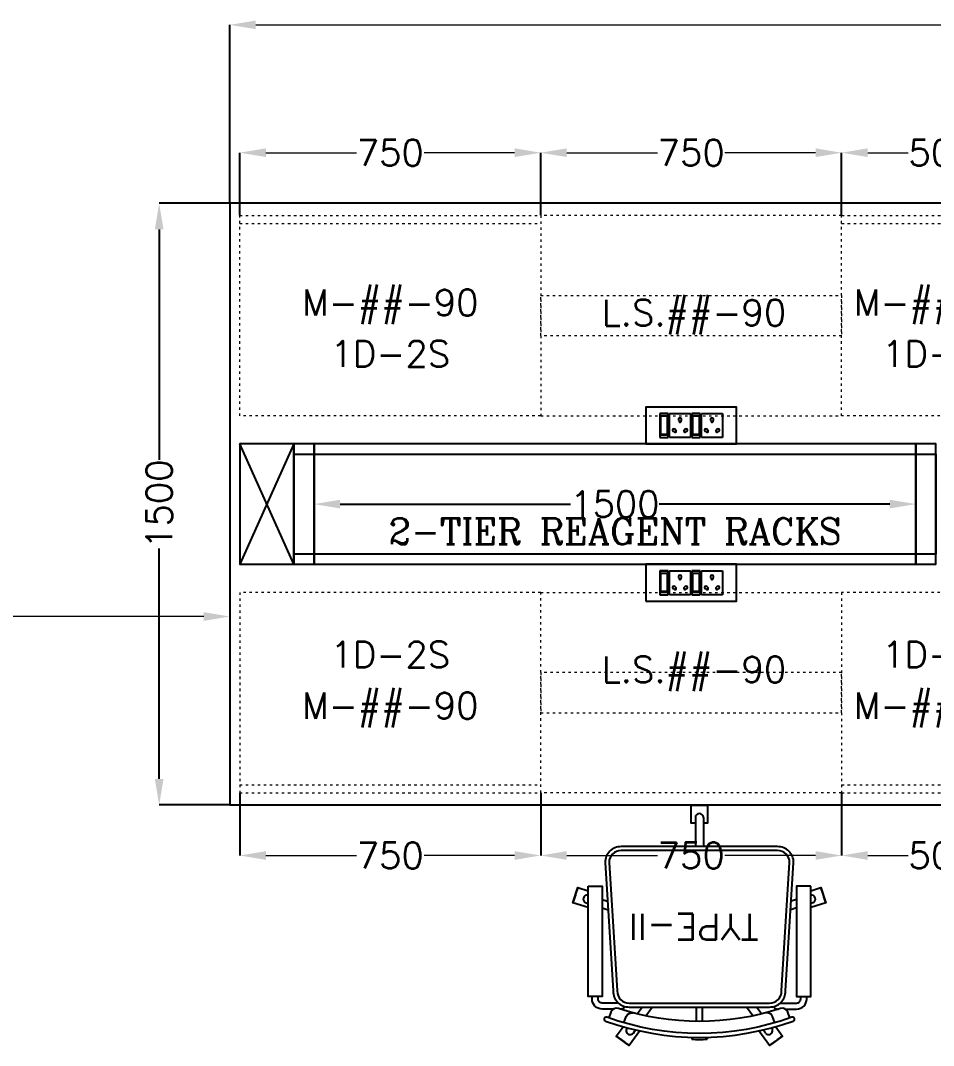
# Model space of a CAD drawing. Extents: x -52083 to 49512, y -145230 to 20224.
# Drawn here: x -34519 to -32244, y -131688 to -129132 of the extents above; entities that cross this region are included whole.
import ezdxf
from ezdxf.enums import TextEntityAlignment as Align

# ---------------------------------------------------------------- set-up
doc = ezdxf.new("R2010")
doc.units = 0
doc.header["$LTSCALE"] = 0.5
doc.header["$MEASUREMENT"] = 0
doc.header["$PDMODE"] = 32
doc.linetypes.add('ACAD_ISO03W100', pattern=[30, 12, -18])
for name, color, linetype, lineweight in [('DIM', 3, 'Continuous', 5), ('Furniture', 30, 'Continuous', 13), ('Sa-Block Text', 7, 'Continuous', 18)]:
    doc.layers.add(name, color=color, linetype=linetype, lineweight=lineweight)
for name, color, linetype in [('GC-2', 22, 'Continuous'), ('GF-1', 21, 'Continuous'), ('PDF_Text', 5, 'Continuous'), ('SA-6MRP', 1, 'Continuous'), ('SA-FUR', 3, 'Continuous')]:
    doc.layers.add(name, color=color, linetype=linetype)
doc.styles.add('PDF Arial', font='arial.ttf')
doc.styles.get("Standard").update_dxf_attribs({"font": 'romans.shx'})
doc.dimstyles.new('Sa-dim', dxfattribs={"dimtxt": 65, "dimasz": 65, "dimexe": 0, "dimexo": 0, "dimtad": 0, "dimdec": 0, "dimdsep": 46, "dimtxsty": 'Standard', "dimcen": 0, "dimclrd": 256, "dimclre": 7, "dimclrt": 1, "dimadec": 0, "dimazin": 0, "dimtfac": 1, "dimtdec": 0, "dimtmove": 0, "dimatfit": 3, "dimfxl": 1, "dimlwd": -1, "dimarcsym": 0})

# ---------------------------------------------------------------- blocks, each defined once
blk = doc.blocks.new('*U92')
at = {"layer": 'SA-FUR', "color": 230, "linetype": 'ACAD_ISO03W100', "lineweight": 13}
for points in [[(750, 500), (0, 500), (0, 0), (750, 0)], [(750, 200), (0, 200), (0, 300), (750, 300)]]:
    blk.add_lwpolyline(points, close=True, dxfattribs=at)
at = {"layer": 'SA-FUR', "color": 7}
blk.add_attdef('TAG-2', text='', height=65, dxfattribs=at).set_placement((382.1, 224.8), align=Align.CENTER)
blk = doc.blocks.new('*U94')
at = {"layer": 'SA-FUR', "color": 230, "linetype": 'ACAD_ISO03W100', "lineweight": 13}
blk.add_line((750, 20), (0, 20), dxfattribs=at)
blk.add_lwpolyline([(0, 500), (750, 500), (750, 0), (0, 0)], close=True, dxfattribs=at)
at = {"layer": 'SA-FUR', "color": 7}
for tag, p in [('TAG-2', (375, 377.6)), ('TAG', (375, 250))]:
    blk.add_attdef(tag, text='', height=65, rotation=180, dxfattribs=at).set_placement(p, align=Align.CENTER)
blk = doc.blocks.new('*D970')
at = {"color": 7, "lineweight": -2}
for p, q in [((-33997.5, -129588.2), (-34173.4, -129588.2)), ((-33997.5, -131088.2), (-34173.4, -131088.2))]:
    blk.add_line(p, q, dxfattribs=at)
for p, q in [((-34173.4, -129653.2), (-34173.4, -130227.7)), ((-34173.4, -131023.2), (-34173.4, -130448.7))]:
    blk.add_line(p, q)
for points in [[(-34184.3, -129653.2), (-34162.6, -129653.2), (-34173.4, -129588.2)], [(-34184.3, -131023.2), (-34162.6, -131023.2), (-34173.4, -131088.2)]]:
    blk.add_solid(points)
at = {"layer": 'Defpoints', "color": 0}
for p in [(-33997.5, -129588.2), (-34173.4, -131088.2), (-33997.5, -131088.2)]:
    blk.add_point(p, dxfattribs=at)
at = {"color": 1, "insert": (-34173.4, -130338.2), "char_height": 65, "attachment_point": 5, "rotation": 90}
blk.add_mtext('1500', dxfattribs=at)
blk = doc.blocks.new('A$Ca55ee631')
at = {"layer": 'SA-FUR', "color": 1}
for p, q in [((0, 0), (135, 300)), ((0, 300), (135, 0))]:
    blk.add_line(p, q, dxfattribs=at)
blk.add_lwpolyline([(0, 0), (135, 0), (135, 300), (0, 300)], close=True, dxfattribs=at)
blk = doc.blocks.new('*U111')
at = {"color": 3}
blk.add_lwpolyline([(-750, -150), (750, -150), (750, 150), (-750, 150)], close=True, dxfattribs=at)
at = {"color": 1}
blk.add_lwpolyline([(-750, 125), (750, 125), (750, -125), (-750, -125)], close=True, dxfattribs=at)
blk = doc.blocks.new('*U112')
at = {"color": 3}
blk.add_lwpolyline([(-750, -150), (-700, -150), (-700, 150), (-750, 150)], close=True, dxfattribs=at)
at = {"color": 1}
blk.add_lwpolyline([(-750, 125), (-700, 125), (-700, -125), (-750, -125)], close=True, dxfattribs=at)
blk = doc.blocks.new('*D971')
for p, q in [((-33722.5, -130338.2), (-33148, -130338.2)), ((-32352.5, -130338.2), (-32927, -130338.2))]:
    blk.add_line(p, q)
for points in [[(-33722.5, -130327.4), (-33722.5, -130349), (-33787.5, -130338.2)], [(-32352.5, -130327.4), (-32352.5, -130349), (-32287.5, -130338.2)]]:
    blk.add_solid(points)
at = {"layer": 'Defpoints', "color": 0}
for p in [(-33787.5, -130338.2), (-32287.5, -130338.2), (-32287.5, -130338.2)]:
    blk.add_point(p, dxfattribs=at)
at = {"color": 1, "insert": (-33037.5, -130338.2), "char_height": 65, "attachment_point": 5}
blk.add_mtext('1500', dxfattribs=at)
blk = doc.blocks.new('*U114')
at = {"layer": 'SA-FUR', "color": 230, "linetype": 'ACAD_ISO03W100', "lineweight": 13}
blk.add_line((500, 20), (0, 20), dxfattribs=at)
blk.add_lwpolyline([(0, 500), (500, 500), (500, 0), (0, 0)], close=True, dxfattribs=at)
at = {"layer": 'SA-FUR', "color": 7}
for tag, p in [('TAG-2', (250, 377.6)), ('TAG', (250, 250))]:
    blk.add_attdef(tag, text='', height=65, rotation=180, dxfattribs=at).set_placement(p, align=Align.CENTER)
blk = doc.blocks.new('*D974')
at = {"layer": 'Defpoints', "color": 0}
for p in [(-29197.5, -129143.3), (-33997.5, -129588.2), (-29197.5, -129588.2)]:
    blk.add_point(p, dxfattribs=at)
at = {"layer": 'DIM', "color": 7, "lineweight": -2}
for p, q in [((-33997.5, -129588.2), (-33997.5, -129143.3)), ((-29197.5, -129588.2), (-29197.5, -129143.3))]:
    blk.add_line(p, q, dxfattribs=at)
at = {"layer": 'DIM'}
for p, q in [((-33932.5, -129143.3), (-31712.7, -129143.3)), ((-29262.5, -129143.3), (-31482.4, -129143.3))]:
    blk.add_line(p, q, dxfattribs=at)
for points in [[(-33932.5, -129132.5), (-33932.5, -129154.1), (-33997.5, -129143.3)], [(-29262.5, -129132.5), (-29262.5, -129154.1), (-29197.5, -129143.3)]]:
    blk.add_solid(points, dxfattribs=at)
at = {"layer": 'DIM', "color": 1, "insert": (-31597.5, -129143.3), "char_height": 65, "attachment_point": 5}
blk.add_mtext('4800', dxfattribs=at)
blk = doc.blocks.new('*D975')
at = {"layer": 'Defpoints', "color": 0}
for p in [(-33972.5, -131058.2), (-33222.5, -131058.2), (-33222.5, -131214.3)]:
    blk.add_point(p, dxfattribs=at)
at = {"layer": 'DIM', "color": 7, "lineweight": -2}
for p, q in [((-33972.5, -131058.2), (-33972.5, -131214.3)), ((-33222.5, -131058.2), (-33222.5, -131214.3))]:
    blk.add_line(p, q, dxfattribs=at)
at = {"layer": 'DIM'}
for p, q in [((-33907.5, -131214.3), (-33681.7, -131214.3)), ((-33287.5, -131214.3), (-33513.3, -131214.3))]:
    blk.add_line(p, q, dxfattribs=at)
for points in [[(-33907.5, -131203.5), (-33907.5, -131225.2), (-33972.5, -131214.3)], [(-33287.5, -131203.5), (-33287.5, -131225.2), (-33222.5, -131214.3)]]:
    blk.add_solid(points, dxfattribs=at)
at = {"layer": 'DIM', "color": 1, "insert": (-33597.5, -131214.3), "char_height": 65, "attachment_point": 5}
blk.add_mtext('750', dxfattribs=at)
blk = doc.blocks.new('*D976')
at = {"layer": 'Defpoints', "color": 0}
for p in [(-33222.5, -131058.2), (-32472.5, -131058.2), (-32472.5, -131214.3)]:
    blk.add_point(p, dxfattribs=at)
at = {"layer": 'DIM', "color": 7, "lineweight": -2}
for p, q in [((-33222.5, -131058.2), (-33222.5, -131214.3)), ((-32472.5, -131058.2), (-32472.5, -131214.3))]:
    blk.add_line(p, q, dxfattribs=at)
at = {"layer": 'DIM'}
for p, q in [((-33157.5, -131214.3), (-32931.7, -131214.3)), ((-32537.5, -131214.3), (-32763.3, -131214.3))]:
    blk.add_line(p, q, dxfattribs=at)
for points in [[(-33157.5, -131203.5), (-33157.5, -131225.2), (-33222.5, -131214.3)], [(-32537.5, -131203.5), (-32537.5, -131225.2), (-32472.5, -131214.3)]]:
    blk.add_solid(points, dxfattribs=at)
at = {"layer": 'DIM', "color": 1, "insert": (-32847.5, -131214.3), "char_height": 65, "attachment_point": 5}
blk.add_mtext('750', dxfattribs=at)
blk = doc.blocks.new('*D977')
at = {"layer": 'Defpoints', "color": 0}
for p in [(-32472.5, -131058.2), (-31972.5, -131058.2), (-31972.5, -131214.3)]:
    blk.add_point(p, dxfattribs=at)
at = {"layer": 'DIM', "color": 7, "lineweight": -2}
for p, q in [((-32472.5, -131058.2), (-32472.5, -131214.3)), ((-31972.5, -131058.2), (-31972.5, -131214.3))]:
    blk.add_line(p, q, dxfattribs=at)
at = {"layer": 'DIM'}
for p, q in [((-32407.5, -131214.3), (-32306.7, -131214.3)), ((-32037.5, -131214.3), (-32138.3, -131214.3))]:
    blk.add_line(p, q, dxfattribs=at)
for points in [[(-32407.5, -131203.5), (-32407.5, -131225.2), (-32472.5, -131214.3)], [(-32037.5, -131203.5), (-32037.5, -131225.2), (-31972.5, -131214.3)]]:
    blk.add_solid(points, dxfattribs=at)
at = {"layer": 'DIM', "color": 1, "insert": (-32222.5, -131214.3), "char_height": 65, "attachment_point": 5}
blk.add_mtext('500', dxfattribs=at)
blk = doc.blocks.new('*D982')
at = {"layer": 'Defpoints', "color": 0}
for p in [(-33222.5, -129462.1), (-33972.5, -129618.2), (-33222.5, -129618.2)]:
    blk.add_point(p, dxfattribs=at)
at = {"layer": 'DIM', "color": 7, "lineweight": -2}
for p, q in [((-33972.5, -129618.2), (-33972.5, -129462.1)), ((-33222.5, -129618.2), (-33222.5, -129462.1))]:
    blk.add_line(p, q, dxfattribs=at)
at = {"layer": 'DIM'}
for p, q in [((-33907.5, -129462.1), (-33681.7, -129462.1)), ((-33287.5, -129462.1), (-33513.3, -129462.1))]:
    blk.add_line(p, q, dxfattribs=at)
for points in [[(-33907.5, -129451.2), (-33907.5, -129472.9), (-33972.5, -129462.1)], [(-33287.5, -129451.2), (-33287.5, -129472.9), (-33222.5, -129462.1)]]:
    blk.add_solid(points, dxfattribs=at)
at = {"layer": 'DIM', "color": 1, "insert": (-33597.5, -129462.1), "char_height": 65, "attachment_point": 5}
blk.add_mtext('750', dxfattribs=at)
blk = doc.blocks.new('*D983')
at = {"layer": 'Defpoints', "color": 0}
for p in [(-32472.5, -129462.1), (-33222.5, -129618.2), (-32472.5, -129618.2)]:
    blk.add_point(p, dxfattribs=at)
at = {"layer": 'DIM', "color": 7, "lineweight": -2}
for p, q in [((-33222.5, -129618.2), (-33222.5, -129462.1)), ((-32472.5, -129618.2), (-32472.5, -129462.1))]:
    blk.add_line(p, q, dxfattribs=at)
at = {"layer": 'DIM'}
for p, q in [((-33157.5, -129462.1), (-32931.7, -129462.1)), ((-32537.5, -129462.1), (-32763.3, -129462.1))]:
    blk.add_line(p, q, dxfattribs=at)
for points in [[(-33157.5, -129451.2), (-33157.5, -129472.9), (-33222.5, -129462.1)], [(-32537.5, -129451.2), (-32537.5, -129472.9), (-32472.5, -129462.1)]]:
    blk.add_solid(points, dxfattribs=at)
at = {"layer": 'DIM', "color": 1, "insert": (-32847.5, -129462.1), "char_height": 65, "attachment_point": 5}
blk.add_mtext('750', dxfattribs=at)
blk = doc.blocks.new('*D984')
at = {"layer": 'Defpoints', "color": 0}
for p in [(-31972.5, -129462.1), (-32472.5, -129618.2), (-31972.5, -129618.2)]:
    blk.add_point(p, dxfattribs=at)
at = {"layer": 'DIM', "color": 7, "lineweight": -2}
for p, q in [((-32472.5, -129618.2), (-32472.5, -129462.1)), ((-31972.5, -129618.2), (-31972.5, -129462.1))]:
    blk.add_line(p, q, dxfattribs=at)
at = {"layer": 'DIM'}
for p, q in [((-32407.5, -129462.1), (-32306.7, -129462.1)), ((-32037.5, -129462.1), (-32138.3, -129462.1))]:
    blk.add_line(p, q, dxfattribs=at)
for points in [[(-32407.5, -129451.2), (-32407.5, -129472.9), (-32472.5, -129462.1)], [(-32037.5, -129451.2), (-32037.5, -129472.9), (-31972.5, -129462.1)]]:
    blk.add_solid(points, dxfattribs=at)
at = {"layer": 'DIM', "color": 1, "insert": (-32222.5, -129462.1), "char_height": 65, "attachment_point": 5}
blk.add_mtext('500', dxfattribs=at)
blk = doc.blocks.new('PCH-7022')
at = {"layer": 'GC-2', "color": 30, "ltscale": 10}
for p, q in [((-18.7, 254.1), (-19.1, 259.1)), ((18.7, 254.1), (19.1, 259.1)), ((-180.7, 231.7), (-179.9, 230.6)), ((-164.5, 243.5), (-159, 235.9)), ((164.5, 243.5), (159, 235.9)), ((180.7, 231.7), (179.9, 230.6)), ((-7.5, 214.3), (-7.5, 178.7)), ((7.5, 214.3), (7.5, 178.7)), ((-154.6, 195.8), (-142.2, 178.7)), ((-133.4, 200.6), (-117.5, 178.7)), ((133.4, 200.6), (117.5, 178.7)), ((154.6, 195.8), (142.2, 178.7)), ((-242.5, -68.3), (-227.6, -63.4)), ((242.5, -68.3), (227.6, -63.4)), ((-282.4, -81.2), (-277.5, -79.7)), ((-242.5, -89.3), (-229, -84.9)), ((242.5, -89.3), (229, -84.9)), ((282.4, -81.2), (277.5, -79.7)), ((-10, -293.7), (-10, -221.3)), ((10, -293.7), (10, -221.3))]:
    blk.add_line(p, q, dxfattribs=at)
for points in [[(-190.2, 227.7), (-207.2, 251.2), (-174.8, 274.7), (-148.4, 238.3)], [(148.4, 238.3), (174.8, 274.7), (207.2, 251.2), (190.2, 227.7)], [(-277.5, -111.2), (-302.9, -119.5), (-315.3, -81.4), (-277.5, -69.1)], [(277.5, -69.1), (315.3, -81.4), (302.9, -119.5), (277.5, -111.2)], [(10, -280), (20, -280), (20, -325), (-20, -325), (-20, -280), (-10, -280)]]:
    blk.add_lwpolyline(points, dxfattribs=at)
for points in [[(19.1, 259.1, 0.013665), (-19.1, 259.1)], [(-225.9, 205.9), (-220.6, 191.5, 0.403288), (-201.9, 182.4), (-201.9, 182.4, -0.158526), (201.9, 182.4), (201.9, 182.4, 0.403288), (220.6, 191.5), (225.9, 205.9)], [(-193.1, 216.5, 0.029136), (-192.6, 216.6)], [(-188.5, 217.8), (-182.3, 202.3, 0.378791), (-164.6, 193.3)], [(188.5, 217.8), (182.3, 202.3), (182.3, 202.3, -0.378791), (164.6, 193.3)], [(192.6, 216.6, 0.029136), (193.1, 216.5, 0.029136)], [(-214.2, 183.7), (-242.5, 183.7, 0.414214), (-267.5, 158.7), (-267.5, 152.3)], [(-185.7, 177.3, 0.311343), (-195, 183.7), (-197.6, 183.7)], [(185.7, 177.3, -0.311343), (195, 183.7), (197.6, 183.7)], [(214.2, 183.7), (242.5, 183.7, -0.414214), (267.5, 158.7), (267.5, 152.3)], [(-201.5, 168.7), (-242.5, 168.7, 0.414214), (-252.5, 158.7), (-252.5, 152.3)], [(201.5, 168.7), (242.5, 168.7, -0.414214), (252.5, 158.7), (252.5, 152.3)]]:
    blk.add_lwpolyline(points, format="xyb", dxfattribs=at)
for points in [[(-234.1, 213.6), (-234.1, 213.6, 0.416344), (-237.1, 207.2, 0.412086), (-230.7, 204.2), (-230.7, 204.2, -0.174031), (230.7, 204.2), (230.7, 204.2, 0.412086), (237.1, 207.2), (237.1, 207.2, 0.416344), (234.1, 213.6), (234.1, 213.6, 0.174031)], [(-195, -221.3), (195, -221.3, 0.414214), (235, -181.3), (215, 138.7, 0.414214), (175, 178.7), (-175, 178.7, 0.414214), (-215, 138.7), (-235, -181.3, 0.414214)], [(-195, -211.3), (195, -211.3, 0.414214), (225, -181.3), (205, 138.7, 0.414214), (175, 168.7), (-175, 168.7, 0.414214), (-205, 138.7), (-225, -181.3, 0.414214)]]:
    blk.add_lwpolyline(points, format="xyb", close=True, dxfattribs=at)
for points in [[(-237.1, 207.2), (-237.1, 207.2)], [(-277.5, -122.7), (-242.5, -122.7), (-242.5, 152.3), (-277.5, 152.3)], [(277.5, -122.7), (242.5, -122.7), (242.5, 152.3), (277.5, 152.3)]]:
    blk.add_lwpolyline(points, close=True, dxfattribs=at)
for centre, radius, start, end in [((0, 0), 325, 122.4719, 129.5281), ((0, 0), 325, 50.4719, 57.5281), ((-172.6, 237.6), 10, 36, 216), ((172.6, 237.6), 10, 324, 144), ((0, 0), 325, 194.4719, 201.5281), ((-279.3, -90.7), 10, 108, 280.2877), ((279.3, -90.7), 10, 259.7123, 72), ((0, 0), 325, 338.4719, 345.5281), ((0, -293.7), 10, 180, 0), ((0, 0), 325, 266.4719, 273.5281)]:
    blk.add_arc(centre, radius, start, end, dxfattribs=at)
at = {"layer": 'PDF_Text', "insert": (13.6, -21), "char_height": 65, "width": 310.353, "attachment_point": 5}
blk.add_mtext('{\\C1;TYPE-II}', dxfattribs=at)
blk = doc.blocks.new('*U133')
at = {"ltscale": 300}
for p, q in [((-78.1, 29.8), (-78.1, -29.8)), ((-78.1, 29.8), (-78.1, -29.8)), ((-57.3, 29.8), (-78.1, 29.8)), ((-78.1, 29.8), (-57.3, 29.8)), ((-57.3, -29.8), (-57.3, 29.8)), ((-53.9, 29.8), (-1.7, 29.8)), ((-53.9, -29.8), (-53.9, 29.8)), ((-1.7, 29.8), (-1.7, -29.8)), ((1.7, 29.8), (1.7, -29.8)), ((1.7, 29.8), (1.7, -29.8)), ((22.5, 29.8), (1.7, 29.8)), ((1.7, 29.8), (22.5, 29.8)), ((22.5, -29.8), (22.5, 29.8)), ((25.9, -29.8), (25.9, 29.8)), ((25.9, 29.8), (78.1, 29.8)), ((78.1, 29.8), (78.1, -29.8)), ((-76.3, 23.3), (-76.3, -23.3)), ((-59.1, 23.3), (-76.3, 23.3)), ((-59.1, -23.3), (-59.1, 23.3)), ((3.5, 23.3), (3.5, -23.3)), ((20.7, 23.3), (3.5, 23.3)), ((20.7, -23.3), (20.7, 23.3)), ((-76.3, -21.2), (-59.1, -21.2)), ((-76.3, -23.3), (-59.1, -23.3)), ((3.5, -21.2), (20.7, -21.2)), ((3.5, -23.3), (20.7, -23.3)), ((-78.1, -29.8), (-57.3, -29.8)), ((-1.7, -29.8), (-53.9, -29.8)), ((1.7, -29.8), (22.5, -29.8)), ((78.1, -29.8), (25.9, -29.8))]:
    blk.add_line(p, q, dxfattribs=at)
blk.add_lwpolyline([(-113, -46), (113, -46), (113, 46), (-113, 46)], close=True, dxfattribs=at)
for centre, radius, start, end in [((-27.8, 14.7), 4.06, 307.1584, 232.8416), ((-27.8, 10.6), 2.59, 161.4031, 18.5969), ((52, 14.7), 4.06, 307.1584, 232.8416), ((52, 10.6), 2.59, 161.4031, 18.5969), ((-42.7, -11.6), 3.5, 5.2689, 272.51), ((-39.9, -14), 2.82, 202.6838, 75.0951), ((-15.7, -14), 2.82, 104.9049, 337.3162), ((-12.9, -11.6), 3.5, 267.49, 174.7311), ((37.1, -11.6), 3.5, 5.2689, 272.51), ((39.9, -14), 2.82, 202.6838, 75.0951), ((64.1, -14), 2.82, 104.9049, 337.3162), ((66.9, -11.6), 3.5, 267.49, 174.7311)]:
    blk.add_arc(centre, radius, start, end, dxfattribs=at)
at = {"layer": 'Sa-Block Text', "flags": 1}
for tag, p in [('PROJECTNAME', (102.4, 776)), ('FLOOR', (102.4, 686.5)), ('LABNAME', (102.4, 577)), ('ITEMNO:', (102.4, 479.7))]:
    blk.add_attdef(tag, text='', height=65, dxfattribs=at).set_placement(p, align=Align.MIDDLE_CENTER)
at = {"layer": 'Sa-Block Text'}
blk.add_attdef('CATALOGUE', text='', height=65, dxfattribs=at).set_placement((102.4, 360.5), align=Align.MIDDLE_CENTER)
blk = doc.blocks.new('*D1008')
at = {"layer": 'Defpoints', "color": 0}
for p in [(-35575.5, -130500.7), (-33997.5, -130500.7), (-33997.5, -130618.5)]:
    blk.add_point(p, dxfattribs=at)
at = {"layer": 'Furniture', "color": 7, "lineweight": -2}
for p, q in [((-35575.5, -130500.7), (-35575.5, -130618.5)), ((-33997.5, -130500.7), (-33997.5, -130618.5))]:
    blk.add_line(p, q, dxfattribs=at)
at = {"layer": 'Furniture'}
for p, q in [((-35510.5, -130618.5), (-34897, -130618.5)), ((-34062.5, -130618.5), (-34676, -130618.5))]:
    blk.add_line(p, q, dxfattribs=at)
for points in [[(-35510.5, -130607.6), (-35510.5, -130629.3), (-35575.5, -130618.5)], [(-34062.5, -130607.6), (-34062.5, -130629.3), (-33997.5, -130618.5)]]:
    blk.add_solid(points, dxfattribs=at)
at = {"layer": 'Furniture', "color": 1, "insert": (-34786.5, -130618.5), "char_height": 65, "attachment_point": 5}
blk.add_mtext('1578', dxfattribs=at)
blk = doc.blocks.new('BARE')
at = {"color": 3}
blk.add_lwpolyline([(-16445.5, -34032.1), (-11645.5, -34032.1), (-11645.5, -32532.1), (-16445.5, -32532.1)], close=True, dxfattribs=at)
at = {"layer": 'GF-1', "color": 7, "rotation": 180}
blk.add_blockref('PCH-7022', (-15275.1, -34357.2), dxfattribs=at)
at = {"layer": 'SA-6MRP', "color": 7}
for p in [(-15295.5, -33086.1), (-15295.5, -33478.1)]:
    blk.add_blockref('*U133', p, dxfattribs=at)
at = {"layer": 'SA-FUR', "rotation": 180}
for name, p, values in [('*U94', (-15670.5, -32562.1), {'TAG': 'M-##-90', 'TAG-2': '1D-2S'}), ('*U114', (-14420.5, -32562.1), {'TAG': 'M-##-90', 'TAG-2': '1D-1S'})]:
    blk.add_blockref(name, p, dxfattribs=at).add_auto_attribs(values)
at = {"layer": 'SA-FUR'}
blk.add_blockref('*U92', (-15670.5, -33062.1), dxfattribs=at).add_auto_attribs({'TAG-2': 'L.S.##-90'})
at = {"layer": 'SA-FUR', "color": 1, "rotation": 180}
blk.add_blockref('A$Ca55ee631', (-16285.5, -33132.1), dxfattribs=at)
at = {"layer": 'SA-FUR', "color": 30}
for name, p in [('*U112', (-15535.5, -33282.1)), ('*U111', (-15485.5, -33282.1)), ('*U112', (-13985.5, -33282.1))]:
    blk.add_blockref(name, p, dxfattribs=at)
at = {"layer": 'SA-FUR'}
ref = blk.add_blockref('*U94', (-15670.5, -34002.1), dxfattribs=dict(at, xscale=-1))
ref.add_attrib('TAG', 'M-##-90', dxfattribs={"color": 7, "height": 65}).set_placement((-16045.5, -33817.1), align=Align.CENTER)
ref.add_attrib('TAG-2', '1D-2S', dxfattribs={"color": 7, "height": 65}).set_placement((-16045.5, -33689.4), align=Align.CENTER)
ref = blk.add_blockref('*U92', (-15670.5, -33502.1), dxfattribs=dict(at, xscale=-1, rotation=180))
ref.add_attrib('TAG-2', 'L.S.##-90', dxfattribs={"color": 7, "height": 65}).set_placement((-15288.4, -33726.9), align=Align.CENTER)
ref = blk.add_blockref('*U114', (-14420.5, -34002.1), dxfattribs=dict(at, xscale=-1))
ref.add_attrib('TAG', 'M-##-90', dxfattribs={"color": 7, "height": 65}).set_placement((-14670.5, -33817.1), align=Align.CENTER)
ref.add_attrib('TAG-2', '1D-1S', dxfattribs={"color": 7, "height": 65}).set_placement((-14670.5, -33689.4), align=Align.CENTER)
at = {"layer": 'PDF_Text', "insert": (-15485.5, -33382.1), "char_height": 65, "width": 1275.888, "attachment_point": 8, "style": 'PDF Arial'}
blk.add_mtext('{\\Fromanc|c0;\\C7;2-TIER REAGENT RACKS}', dxfattribs=at)
at = {"layer": 'SA-FUR', "color": 7}
for p in [(-11828.1, -20212.7), (-10178.1, -20212.7), (-8528.1, -20212.7), (-12428.4, -24228.4), (-10778.4, -24228.4), (-9128.4, -24228.4)]:
    blk.add_attdef('LS##90', text='', height=65, dxfattribs=at).set_placement(p, align=Align.CENTER)
dim = blk.add_linear_dim(base=(-16621.5, -34032.1), p1=(-16445.5, -32532.1), p2=(-16445.5, -34032.1), angle=90, dimstyle='Sa-dim')
dim.commit()
dim.dimension.update_dxf_attribs({"geometry": '*D970', "text_midpoint": (-16621.5, -33282.1), "insert": (17552, 97056.2)})
dim = blk.add_linear_dim(base=(-14735.5, -33282.1), p1=(-16235.5, -33282.1), p2=(-14735.5, -33282.1), dimstyle='Sa-dim')
dim.commit()
dim.dimension.update_dxf_attribs({"geometry": '*D971', "text_midpoint": (-15485.5, -33282.1), "insert": (17552, 97056.2)})
at = {"layer": 'DIM', "color": 5}
dim = blk.add_linear_dim(base=(-11645.5, -32087.1), p1=(-16445.5, -32532.1), p2=(-11645.5, -32532.1), dimstyle='Sa-dim', dxfattribs=at)
dim.commit()
dim.dimension.update_dxf_attribs({"geometry": '*D974', "text_midpoint": (-14045.5, -32087.1), "insert": (17552, 97056.2)})
at = {"layer": 'DIM', "color": 7}
for base, p1, p2, picture, middle in [((-15670.5, -32405.9), (-16420.5, -32562.1), (-15670.5, -32562.1), '*D982', (-16045.5, -32405.9)), ((-15670.5, -34158.2), (-16420.5, -34002.1), (-15670.5, -34002.1), '*D975', (-16045.5, -34158.2))]:
    dim = blk.add_linear_dim(base=base, p1=p1, p2=p2, dimstyle='Sa-dim', dxfattribs=at)
    dim.commit()
    dim.dimension.update_dxf_attribs({"geometry": picture, "text_midpoint": middle, "insert": (17552, 97056.2)})
for base, p1, p2, picture, middle in [((-14920.5, -32405.9), (-15670.5, -32562.1), (-14920.5, -32562.1), '*D983', (-15295.5, -32405.9)), ((-14420.5, -32405.9), (-14920.5, -32562.1), (-14420.5, -32562.1), '*D984', (-14670.5, -32405.9)), ((-14920.5, -34158.2), (-15670.5, -34002.1), (-14920.5, -34002.1), '*D976', (-15295.5, -34158.2)), ((-14420.5, -34158.2), (-14920.5, -34002.1), (-14420.5, -34002.1), '*D977', (-14670.5, -34158.2))]:
    dim = blk.add_linear_dim(base=base, p1=p1, p2=p2, dimstyle='Sa-dim', override={"dimtmove": 1}, dxfattribs=at)
    dim.commit()
    dim.dimension.update_dxf_attribs({"geometry": picture, "text_midpoint": middle, "insert": (17552, 97056.2)})
at = {"layer": 'Furniture'}
dim = blk.add_aligned_dim(p1=(-18023.5, -33444.6), p2=(-16445.5, -33444.6), distance=-117.7, dimstyle='Sa-dim', dxfattribs=at)
dim.commit()
dim.dimension.update_dxf_attribs({"geometry": '*D1008', "text_midpoint": (-17234.5, -33562.3), "insert": (17552, 97056.2)})

msp = doc.modelspace()

# ---------------------------------------------------------------- block references
at = {"color": 240}
msp.add_blockref('BARE', (-17552, -97056.2, 2637.8), dxfattribs=at)

doc.saveas('drawing.dxf')
